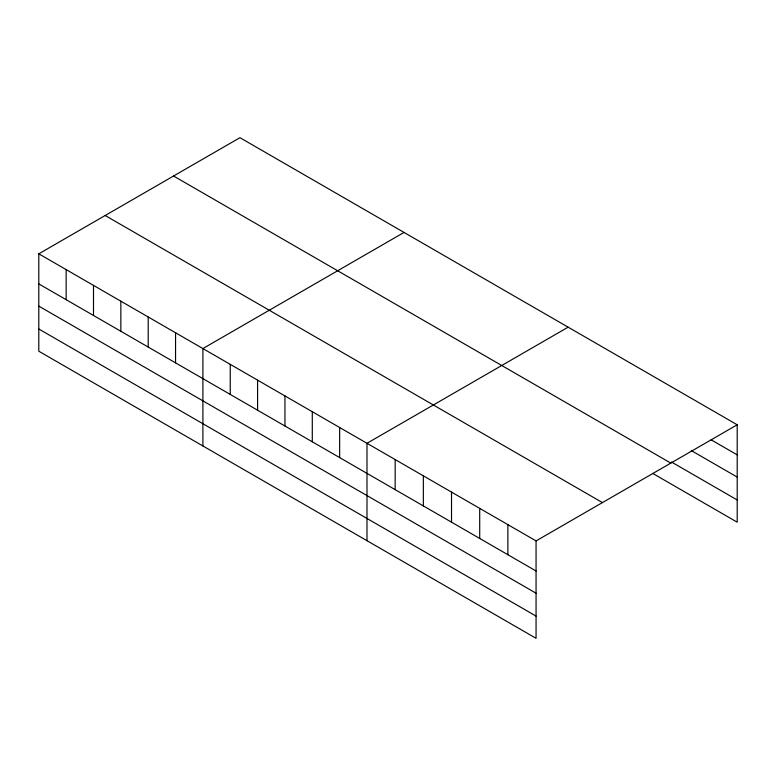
<?xml version="1.0" encoding="UTF-8"?>
<svg xmlns="http://www.w3.org/2000/svg" width="776" height="776" viewBox="0 0 776 776"><rect width="100%" height="100%" fill="white"/><g stroke="black" fill="none" stroke-linecap="round" stroke-linejoin="round"><path stroke-width="1.16" d="M536.061 593.203L536.061 540.911L38.8 253.82L38.8 351.218L536.061 638.308L536.061 593.203L38.8 306.113M652.664 473.37L737.2 522.18L737.2 424.782L239.939 137.691L38.8 253.82M404.034 232.431L202.895 348.56L202.895 445.957M568.129 327.171L366.99 443.3L366.99 540.697M536.061 540.911L737.2 424.782M711.107 439.798L737.2 454.862M691.28 450.565L737.2 477.075M671.453 462.001L737.2 499.957M173.562 176.016L670.823 463.107M105.177 215.505L602.438 502.596M38.8 283.9L536.061 570.99M38.8 328.995L536.061 616.086M507.882 524.644L507.882 554.714M479.704 508.377L479.704 538.447M451.525 492.11L451.525 522.18M423.347 475.843L423.347 505.913M395.168 459.567L395.168 489.646M339.645 427.508L339.645 457.588M312.291 411.726L312.291 441.796M284.947 395.935L284.947 426.005M257.593 380.143L257.593 410.213M230.249 364.351L230.249 394.421M175.551 332.778L175.551 362.848M148.197 316.986L148.197 347.056M120.852 301.195L120.852 331.265M93.498 285.403L93.498 315.473M66.154 269.611L66.154 299.681"/></g></svg>
